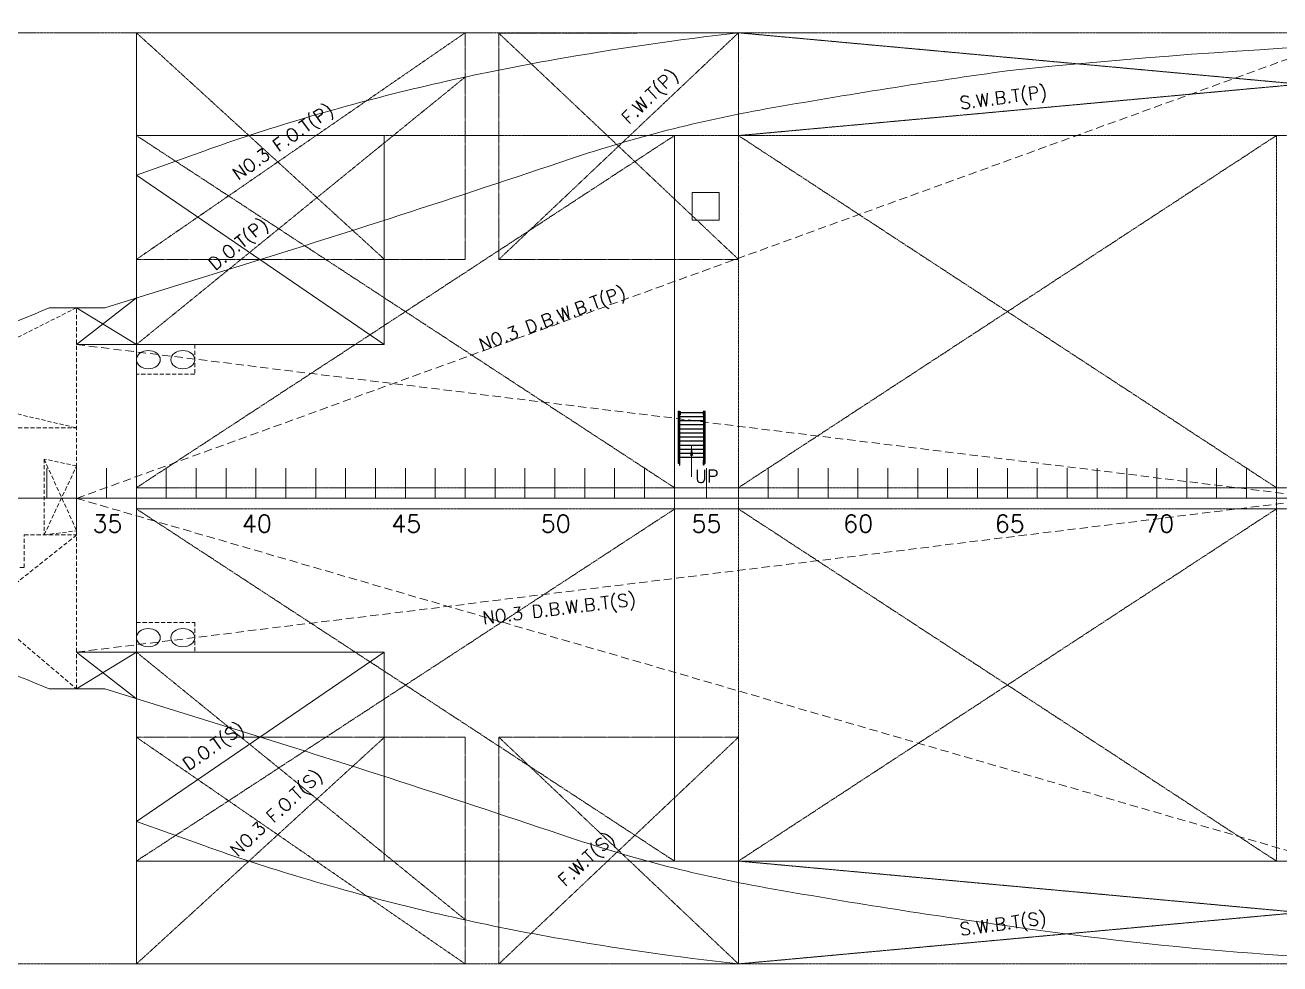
# Model space of a CAD drawing. Header units: inches. Extents: x -1413543 to -1222802, y -662286 to -549720.
# Drawn here: x -1375747 to -1337567, y -662286 to -633733 of the extents above; entities that cross this region are included whole.
import ezdxf

# ---------------------------------------------------------------- set-up
doc = ezdxf.new("R2010")
doc.units = ezdxf.units.IN
doc.header["$MEASUREMENT"] = 0
for name, pattern in [('CENTER', [2, 1.25, -0.25, 0.25, -0.25]), ('CENTER2', [1.125, 0.75, -0.125, 0.125, -0.125]), ('HIDDEN', [0.375, 0.25, -0.125])]:
    doc.linetypes.add(name, pattern=pattern)
doc.layers.get('0').update_dxf_attribs({"color": 1, "lineweight": 20})
doc.layers.add('LADDER', color=2, linetype='Continuous')
doc.styles.add('Romans', font='romans.shx', dxfattribs={"width": 0.8})
doc.styles.get("Standard").update_dxf_attribs({"font": 'arial.ttf'})
doc.dimstyles.new('Base Scale 1-300.1', dxfattribs={"dimscale": 300, "dimtxt": 2, "dimasz": 2, "dimexe": 1, "dimexo": 1, "dimgap": 0.7, "dimtad": 1, "dimdec": 0, "dimzin": 0, "dimdsep": 46, "dimtxsty": 'Romans', "dimcen": 0, "dimclrd": 256, "dimclre": 256, "dimclrt": 104, "dimadec": 0, "dimazin": 0, "dimtfac": 1, "dimtdec": 0, "dimtmove": 0, "dimatfit": 3, "dimfxl": 0, "dimtolj": 1, "dimtzin": 0, "dimlwd": -1, "dimlwe": -1, "dimarcsym": 0})

# ---------------------------------------------------------------- blocks, each defined once
blk = doc.blocks.new('frame23')
at = {"color": 0, "ltscale": 10}
for points in [[(364491, -60802), (364491, -60098)], [(365191, -60802), (365191, -60098)], [(365891, -60802), (365891, -60098)], [(366591, -60802), (366591, -60098)], [(367291, -60802), (367291, -60098)], [(367991, -60802), (367991, -60098)], [(368691, -60802), (368691, -60098)], [(369391, -60802), (369391, -60098)], [(370091, -60802), (370091, -60098)], [(370791, -60802), (370791, -60098)], [(371491, -60802), (371491, -60098)], [(372191, -60802), (372191, -60098)], [(372891, -60802), (372891, -60098)], [(373591, -60802), (373591, -60098)], [(374291, -60802), (374291, -60098)], [(374991, -60802), (374991, -60098)], [(375691, -60802), (375691, -60098)], [(376391, -60802), (376391, -60098)], [(377091, -60802), (377091, -60098)], [(377791, -60802), (377791, -60098)], [(378491, -60802), (378491, -60098)], [(379191, -60802), (379191, -60098)], [(379941, -60802), (379941, -60098)], [(380691, -60802), (380691, -60098)], [(381391, -60802), (381391, -60098)], [(382091, -60802), (382091, -60098)], [(382791, -60802), (382791, -60098)], [(383491, -60802), (383491, -60098)], [(384191, -60802), (384191, -60098)], [(384891, -60802), (384891, -60098)], [(385591, -60802), (385591, -60098)], [(386291, -60802), (386291, -60098)], [(386991, -60802), (386991, -60098)], [(387691, -60802), (387691, -60098)], [(388391, -60802), (388391, -60098)], [(389091, -60802), (389091, -60098)], [(389791, -60802), (389791, -60098)], [(390491, -60802), (390491, -60098)], [(391191, -60802), (391191, -60098)], [(391891, -60802), (391891, -60098)], [(392591, -60802), (392591, -60098)], [(393291, -60802), (393291, -60098)]]:
    blk.add_lwpolyline(points, dxfattribs=at)
at = {"color": 0}
blk.add_lwpolyline([(334889, -60802), (479991, -60802)], dxfattribs=at)
at = {"color": 0, "ltscale": 10, "char_height": 409.8, "attachment_point": 1}
for s, width, insert in [('\\pt819.59;{\\Fromans|c0;35}', 335.84, (365561, -61192)), ('\\pt819.59;{\\Fromans|c0;40}', 666.19, (369061, -61192)), ('\\pt819.59;{\\Fromans|c0;45}', 335.84, (372561, -61192)), ('\\pt819.59;{\\Fromans|c0;50}', 335.84, (376061, -61192)), ('\\pt819.59;{\\Fromans|c0;55}', 409.8, (379593, -61192)), ('\\pt819.59;{\\Fromans|c0;60}', 409.8, (383143, -61192)), ('\\pt819.59;{\\Fromans|c0;65}', 409.8, (386693, -61192)), ('\\pt819.59;{\\Fromans|c0;70}', 409.8, (390193, -61192))]:
    blk.add_mtext_dynamic_manual_height_columns(s, width=width, gutter_width=12.5, heights=[0], dxfattribs=dict(at, insert=insert))
blk = doc.blocks.new('la')
at = {"layer": 'LADDER', "color": 0}
for p, q in [((603666, -140325, 3270), (603666, -141543, 1014)), ((603666, -140325, 3270), (603698, -140325, 3270)), ((603698, -140325, 3270), (603698, -141543, 197)), ((604266, -140362, 3270), (603698, -140362, 3270)), ((604266, -140362, 3270), (603698, -140362, 3270)), ((604266, -140458, 3270), (603698, -140458, 3270)), ((604266, -141543, 1014), (604266, -140325, 3270)), ((604266, -140325, 3270), (604298, -140325, 3270)), ((604298, -141543, 1014), (604298, -140325, 3270)), ((604266, -140553, 4326), (603698, -140553, 4326)), ((604266, -140648, 4326), (603698, -140648, 4326)), ((604266, -140744, 3270), (603698, -140744, 3270)), ((604266, -140839, 3270), (603698, -140839, 3270)), ((604266, -140934, 1733), (603698, -140934, 1733)), ((604266, -141030, 3270), (603698, -141030, 3270)), ((604266, -141125, 3270), (603698, -141125, 3270)), ((604266, -141220, 5580), (603698, -141220, 5580)), ((604266, -141316, 5871), (603698, -141316, 5871)), ((603666, -141543, 1014), (603698, -141543, 1014)), ((604266, -141411, 5871), (603698, -141411, 5871)), ((604266, -141543, 1014), (604298, -141543, 1014))]:
    blk.add_line(p, q, dxfattribs=at)
at = {"layer": 'LADDER', "color": 0, "lineweight": 20}
for p, q in [((603668, -141481, 3270), (603668, -140428, 3270)), ((603696, -141481, 3270), (603695, -140428, 3270)), ((604268, -141481, 3270), (604268, -140428, 3270)), ((604295, -141481, 3270), (604296, -140428, 3270))]:
    blk.add_line(p, q, dxfattribs=at)
at = {"layer": 'LADDER', "color": 0, "linetype": 'CENTER', "ltscale": 0.5}
for p, q in [((603682, -140415, 3270), (603682, -141509, 3270)), ((604282, -140415, 3270), (604282, -141509, 3270))]:
    blk.add_line(p, q, dxfattribs=at)
at = {"layer": 'LADDER', "color": 0}
for points, elevation in [([(603687, -140332), (603713, -140332), (603713, -140408), (603687, -140408)], 3270), ([(603698, -140346), (603703, -140346), (603703, -140393), (603698, -140393)], 3270), ([(604276, -140332), (604251, -140332), (604251, -140408), (604276, -140408)], 3270), ([(604266, -140346), (604261, -140346), (604261, -140393), (604266, -140393)], 3270), ([(603707, -141482), (603698, -141482), (603698, -141588), (603707, -141588)], 1014), ([(604257, -141482), (604266, -141482), (604266, -141588), (604257, -141588)], 1014)]:
    blk.add_lwpolyline(points, close=True, dxfattribs=dict(at, elevation=elevation))
at = {"layer": 'LADDER', "color": 0, "linetype": 'HIDDEN', "ltscale": 0.5}
for centre in [(603682, -140999, 3270), (604282, -140999, 3270)]:
    blk.add_circle(centre, 13.6, dxfattribs=at)
at = {"layer": 'LADDER', "color": 0, "lineweight": 20}
for centre, start, end in [((603682, -140428, 3270), 0, 180.0031), ((604282, -140428, 3270), 359.9969, 180), ((603682, -141481, 3270), 179.9944, 359.9944), ((604282, -141481, 3270), 180.0056, 0.0056)]:
    blk.add_arc(centre, 13.6, start, end, dxfattribs=at)
at = {"layer": 'LADDER', "color": 0, "linetype": 'HIDDEN', "ltscale": 0.5}
for centre, start, end in [((603682, -140428, 3270), 180.0009, 354.1148), ((604282, -140428, 3270), 185.8852, 359.9991), ((603682, -141479, 3270), 5.8852, 179.9991), ((604282, -141479, 3270), 0.0009, 174.1148)]:
    blk.add_arc(centre, 13.6, start, end, dxfattribs=at)

msp = doc.modelspace()

# ---------------------------------------------------------------- linework, layer by layer
at = {"color": 0, "linetype": 'CENTER2', "ltscale": 30}
msp.add_lwpolyline([(-1270780, -633966), (-1385273, -633966, 0.00161), (-1390220, -634682, 0.046847), (-1395966, -636112, -0.015334), (-1399543, -637246, 0.02362), (-1405341, -639190), (-1408187, -640296), (-1408187, -648126), (-1408187, -655955), (-1405341, -657061, 0.02362), (-1399543, -659005, -0.015334), (-1395966, -660139, 0.046847), (-1390220, -661569, 0.001592), (-1385273, -662286), (-1270780, -662286, 0.027868)], format="xyb", dxfattribs=at)
at = {"color": 0, "ltscale": 30}
for points in [[(-1394703, -646929), (-1388684, -645877, 0.014077), (-1385348, -645197, 0.004003), (-1378713, -643592, 0.042004), (-1375014, -642328), (-1373317, -642328), (-1369565, -641166, 0.006051), (-1359148, -637802, -0.037092), (-1353207, -636284, -0.00988), (-1345783, -635113, -0.030482), (-1323640, -634157, -0.484955)], [(-1372359, -638292), (-1370313, -637564, -0.012703), (-1367351, -636594, -0.004975), (-1366177, -636256, -0.024699), (-1359629, -634780, -0.015258), (-1354042, -633966, -0.086372)], [(-1394703, -649322), (-1388684, -650374, -0.014077), (-1385348, -651054, -0.004003), (-1378713, -652660, -0.042004), (-1375014, -653924), (-1373317, -653924), (-1369565, -655085, -0.006051), (-1359148, -658449, 0.037092), (-1353207, -659968, 0.00988), (-1345783, -661138, 0.034761), (-1330978, -662269, 0.484955)], [(-1372359, -657959), (-1370313, -658687, 0.012703), (-1367351, -659657, 0.004975), (-1366177, -659995, 0.024685), (-1359629, -661488, 0.015264), (-1354042, -662286, 0.086372)]]:
    msp.add_lwpolyline(points, format="xyb", dxfattribs=at)
for points in [[(-1372359, -662286), (-1372359, -633966)], [(-1355991, -659158), (-1355991, -637093)], [(-1364824, -643448), (-1372359, -638292)], [(-1374178, -643448), (-1372359, -642031)], [(-1374178, -642328), (-1372359, -643448)], [(-1372359, -643448), (-1374178, -643448)], [(-1372359, -652803), (-1374178, -652803)], [(-1374178, -653924), (-1372359, -652803)], [(-1374178, -652803), (-1372359, -654220)], [(-1372359, -652803), (-1374178, -652803)], [(-1374178, -652803), (-1372359, -654220)], [(-1374178, -653924), (-1372359, -652803)], [(-1364824, -652803), (-1372359, -657959)], [(-1372359, -659158), (-1283761, -659158)]]:
    msp.add_lwpolyline(points, dxfattribs=at)
at = {"color": 0, "linetype": 'CENTER', "ltscale": 15}
for points in [[(-1372359, -633966), (-1372359, -640858), (-1362356, -640858), (-1362356, -633966)], [(-1354042, -633966), (-1354042, -640858), (-1361330, -640858), (-1361330, -633982)], [(-1372359, -662286), (-1372359, -655393), (-1362356, -655393), (-1362356, -662286)], [(-1354042, -662286), (-1354042, -655393), (-1361330, -655393), (-1361330, -662286)]]:
    msp.add_lwpolyline(points, close=True, dxfattribs=at)
at = {"color": 0, "linetype": 'CENTER2', "ltscale": 30}
for points in [[(-1372359, -640858), (-1362356, -633966)], [(-1372359, -633966), (-1364813, -640858)], [(-1361330, -640858), (-1354042, -633966)], [(-1361330, -633982), (-1354042, -640858)], [(-1354042, -637093), (-1319876, -633966)], [(-1319876, -637093), (-1354042, -633966)], [(-1372359, -643448), (-1362356, -635312)], [(-1372359, -637093), (-1283761, -637093)], [(-1372359, -647802), (-1264015, -647802)], [(-1372359, -648449), (-1264015, -648449)], [(-1372359, -652803), (-1362356, -660939)], [(-1372359, -655393), (-1362356, -662286)], [(-1372359, -662286), (-1364813, -655393)], [(-1361330, -662286), (-1354042, -655393)], [(-1361330, -655393), (-1354042, -662286)], [(-1354042, -659158), (-1319876, -662286)], [(-1319876, -659158), (-1354042, -662286)]]:
    msp.add_lwpolyline(points, dxfattribs=at)
at = {"color": 0, "linetype": 'CENTER2', "ltscale": 40}
for points in [[(-1354042, -662286), (-1354042, -633966)], [(-1337674, -659158), (-1337674, -637093)]]:
    msp.add_lwpolyline(points, dxfattribs=at)
at = {"color": 0, "linetype": 'HIDDEN', "ltscale": 1000}
for points in [[(-1374178, -648126), (-1336245, -634370)], [(-1374178, -643448), (-1336245, -648126)], [(-1374178, -648126), (-1336245, -659158)], [(-1374178, -652803), (-1336245, -648126)]]:
    msp.add_lwpolyline(points, dxfattribs=at)
at = {"color": 0, "linetype": 'CENTER', "ltscale": 30}
for points in [[(-1355991, -637093), (-1372359, -647802)], [(-1372359, -637093), (-1355991, -647802)], [(-1354042, -647802), (-1337674, -637093)], [(-1354042, -637093), (-1337674, -647802)], [(-1355980, -648449), (-1372359, -659158)], [(-1372359, -648449), (-1355991, -659158)], [(-1354042, -659158), (-1337674, -648449)], [(-1354042, -648449), (-1337674, -659158)]]:
    msp.add_lwpolyline(points, dxfattribs=at)
at = {"color": 0, "ltscale": 30}
for points in [[(-1372359, -637093), (-1372359, -643448), (-1364824, -643448), (-1364824, -637093)], [(-1355454, -638825), (-1355454, -639663), (-1354625, -639663), (-1354625, -638825)], [(-1372359, -659158), (-1372359, -652803), (-1364824, -652803), (-1364824, -659158)]]:
    msp.add_lwpolyline(points, close=True, dxfattribs=at)
at = {"color": 0, "linetype": 'HIDDEN', "ltscale": 500}
for points in [[(-1374178, -642328), (-1381453, -645985)], [(-1374178, -653924), (-1374178, -642328)], [(-1381453, -644268), (-1374178, -645985)], [(-1383271, -644707), (-1383271, -645985), (-1374178, -645985)], [(-1375170, -649240), (-1374178, -649112), (-1374178, -647139), (-1375170, -646930), (-1375170, -649240)], [(-1375170, -646930), (-1374178, -649112)], [(-1375170, -649240), (-1374178, -647139)], [(-1378533, -652705), (-1378533, -650228), (-1375772, -650228), (-1375772, -649240), (-1374178, -649240)], [(-1378533, -652705), (-1374178, -649240)], [(-1378533, -650228), (-1374178, -653924)]]:
    msp.add_lwpolyline(points, dxfattribs=at)
for points in [[(-1372359, -643448), (-1370587, -643448), (-1370587, -644349), (-1372359, -644349)], [(-1372359, -651902), (-1370587, -651902), (-1370587, -652803), (-1372359, -652803)]]:
    msp.add_lwpolyline(points, close=True, dxfattribs=at)
at = {"color": 0, "ltscale": 30}
for centre in [(-1371997, -643909), (-1371997, -652363)]:
    msp.add_ellipse(centre, major_axis=(-363, 0), ratio=0.7614, dxfattribs=at)
at = {"color": 0, "ltscale": 30, "extrusion": (0, 0, -1)}
for centre in [(-1370949, -643909), (-1370949, -652363)]:
    msp.add_ellipse(centre, major_axis=(363, 0), ratio=0.7614, dxfattribs=at)

# ---------------------------------------------------------------- block references
at = {"color": 0, "xscale": 1.299088075144587, "yscale": 1.299088075144587, "zscale": 1.299088075144587}
for name, p in [('la', (-2140092, -463181, 0)), ('frame23', (-1848594, -569138))]:
    msp.add_blockref(name, p, dxfattribs=at)

# ---------------------------------------------------------------- texts
at = {"color": 0, "ltscale": 30, "char_height": 389.73, "attachment_point": 1}
for s, width, insert, rotation in [('{\\Fromans|c0;F.W.T(P)}', 1774.43, (-1357641, -636497), 44.1623), ('{\\Fromans|c0;S.W.B.T(P)}', 2231.57, (-1347335, -635916), 7.7545), ('{\\Fromans|c0;NO.3 F.O.T(P)}', 4094.87, (-1369489, -638153), 35.1725), ('{\\Fromans|c0;D.O.T(P)}', 2334.24, (-1370216, -640912), 39.2993), ('{\\Fromans|c0;NO.3 D.B.W.B.T(P)}', 5484.51, (-1361986, -643290), 20.4433), ('{\\Fromans|c0;NO.3 D.B.W.B.T(S)}', 6507.33, (-1361851, -651571), 7.0537), ('{\\Fromans|c0;D.O.T(S)}', 1774.43, (-1371002, -656106), 34.8875), ('{\\Fromans|c0;NO.3 F.O.T(S)}', 4626.29, (-1369552, -658765), 43.0145), ('{\\Fromans|c0;F.W.T(S)}', 2268.02, (-1359574, -659675), 43.0145), ('{\\Fromans|c0;S.W.B.T(S)}', 3070.14, (-1347335, -661046), 7.7545)]:
    msp.add_mtext_dynamic_manual_height_columns(s, width=width, gutter_width=37.5, heights=[0], dxfattribs=dict(at, insert=insert, rotation=rotation))
at = {"color": 0, "ltscale": 30, "insert": (-1355367, -647259, -456), "char_height": 389.73, "attachment_point": 1}
msp.add_mtext_dynamic_manual_height_columns('{\\Fromans|c0;UP}', width=574.43, gutter_width=37.5, heights=[0], dxfattribs=at)

# ---------------------------------------------------------------- leaders
at = {"color": 0, "ltscale": 30}
msp.add_leader([(-1355467, -646528), (-1355467, -647468)], dimstyle='Base Scale 1-300.1', override={"dimasz": 1, "dimclrd": 0}, dxfattribs=at)

doc.saveas('drawing.dxf')
